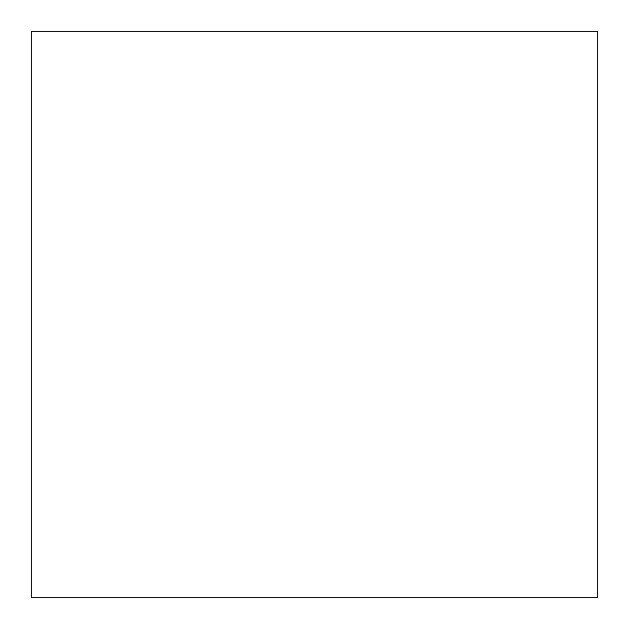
<?xml version="1.0" encoding="UTF-8"?>
<svg xmlns="http://www.w3.org/2000/svg" width="629" height="629" viewBox="0 0 629 629"><rect width="100%" height="100%" fill="white"/><g stroke="black" fill="none" stroke-linecap="round" stroke-linejoin="round"><path stroke-width="0.94" d="M597.55 31.45L31.45 31.45L31.45 597.55L597.55 597.55L597.55 31.45"/></g></svg>
